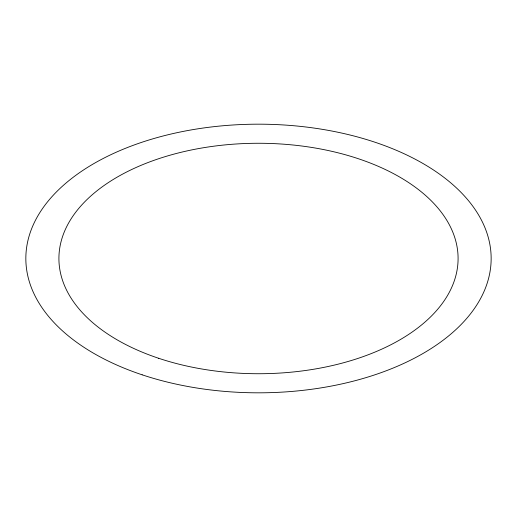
<?xml version="1.0" encoding="UTF-8"?>
<svg xmlns="http://www.w3.org/2000/svg" width="517" height="517" viewBox="0 0 517 517"><rect width="100%" height="100%" fill="white"/><g stroke="black" fill="none" stroke-linecap="round" stroke-linejoin="round"><path stroke-width="0.78" d="M142.175 374.825A232.65 134.317 0 0 0 491.15 258.5A232.65 134.317 0 0 0 142.175 142.175A232.65 134.317 0 0 0 142.175 374.825M158.706 358.294A199.588 115.233 0 0 0 458.088 258.5A199.588 115.233 0 0 0 158.706 158.706A199.588 115.233 0 0 0 158.706 358.294"/></g></svg>
